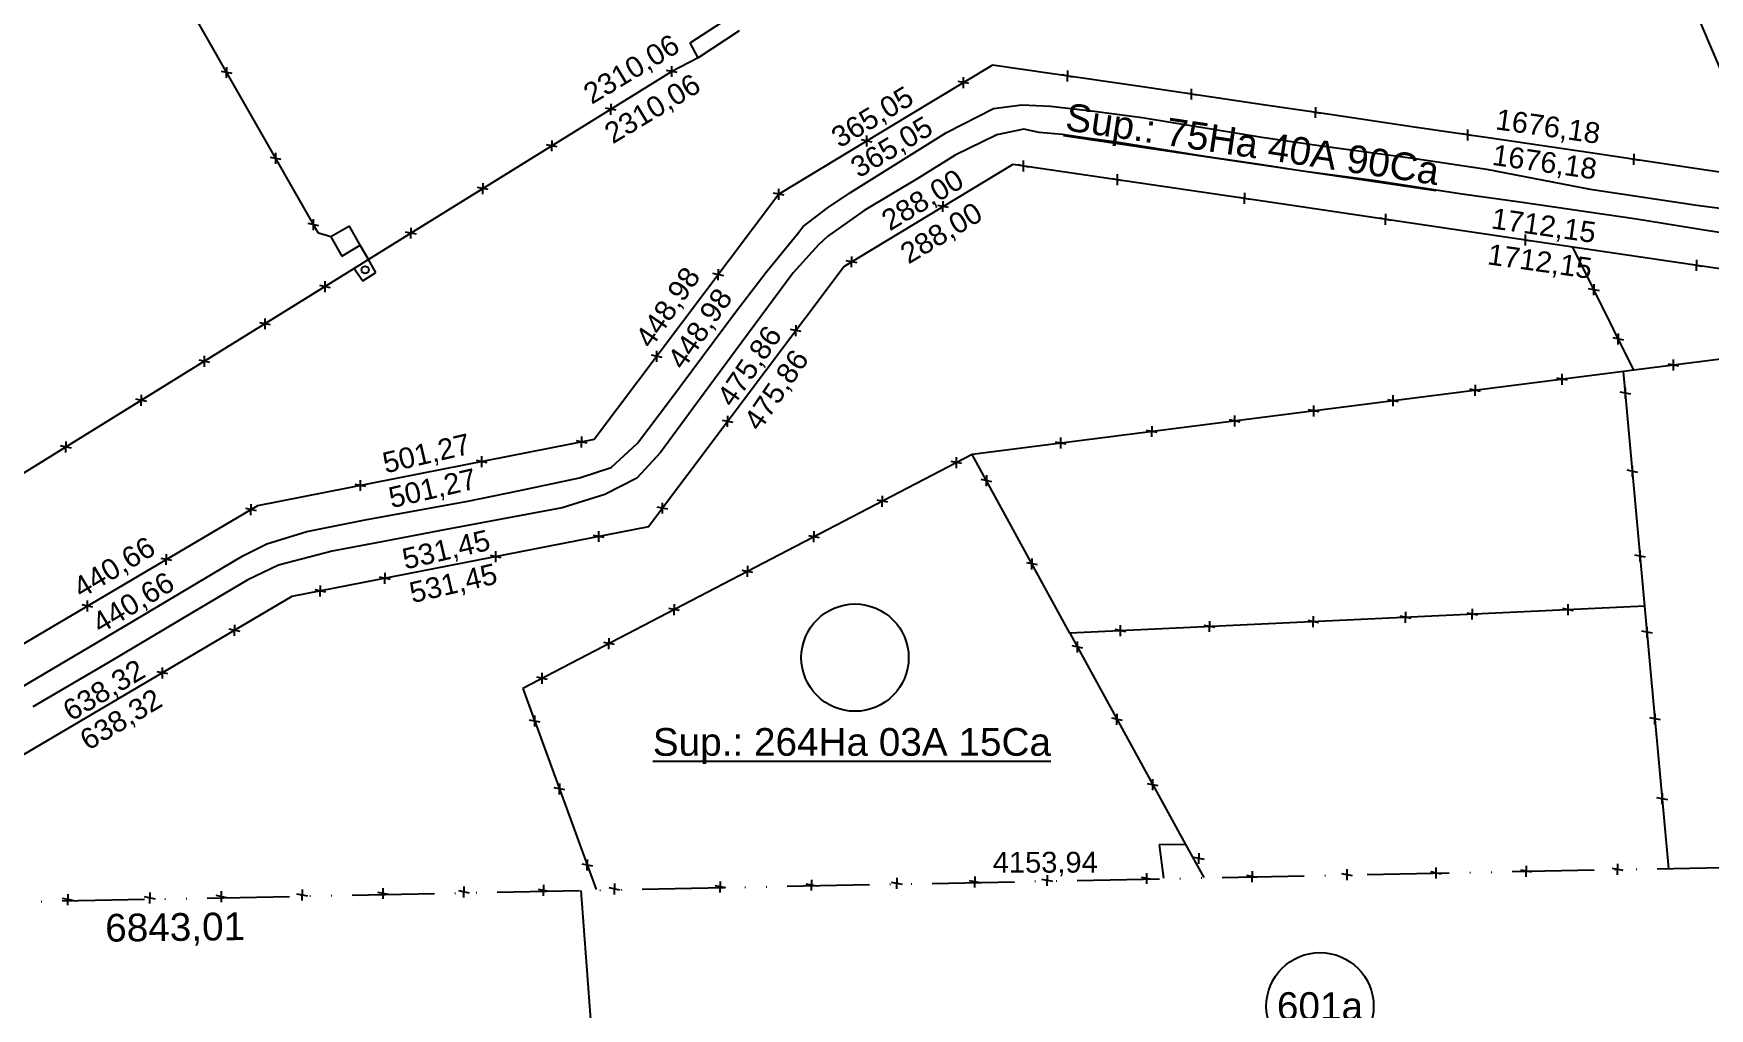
# Model space of a CAD drawing. Header units: feet. Extents: x 1554 to 7460, y 4629 to 11811.
# Drawn here: x 4014.9 to 4259.9, y 4797.4 to 4939.9 of the extents above; entities that cross this region are included whole.
import ezdxf

# ---------------------------------------------------------------- set-up
doc = ezdxf.new("R2010")
doc.units = ezdxf.units.FT
doc.header["$MEASUREMENT"] = 0
doc.linetypes.add('ACAD_ISO12W100', pattern=[21, 12, -3, 0, -3, 0, -3])
doc.layers.get('0').update_dxf_attribs({"linetype": 'CONTINUOUS'})
for name, color, linetype in [('Alambrado', 1, 'CONTINUOUS'), ('Canal', 2, 'CONTINUOUS'), ('MEDICION', 2, 'CONTINUOUS'), ('Seccion', 6, 'ACAD_ISO12W100'), ('Subdivision', 5, 'CONTINUOUS'), ('Tanques', 140, 'CONTINUOUS')]:
    doc.layers.add(name, color=color, linetype=linetype)
doc.styles.add('ARIAL', font='arial.ttf')

msp = doc.modelspace()

# ---------------------------------------------------------------- linework, layer by layer
at = {"color": 1}
for p, q in [((4043.913, 4934.083, -0.008), (4042.343, 4934.392, -0.008)), ((4043.114, 4933.438, -0.008), (4043.141, 4935.037, -0.008)), ((4108.982, 4934.228, -0.224), (4107.412, 4934.537, -0.224)), ((4108.183, 4933.583, -0.224), (4108.21, 4935.182, -0.224)), ((4166.03, 4932.927, -0.389), (4166.057, 4934.527, -0.389)), ((4151.619, 4932.612, -0.376), (4150.049, 4932.921, -0.376)), ((4150.821, 4931.967, -0.376), (4150.847, 4933.567, -0.376)), ((4166.829, 4933.573, -0.389), (4165.259, 4933.882, -0.389)), ((4184.152, 4930.271, -0.395), (4184.179, 4931.871, -0.395)), ((4099.279, 4928.064, -0.224), (4099.306, 4929.664, -0.224)), ((4184.95, 4930.917, -0.395), (4183.38, 4931.226, -0.395)), ((4100.077, 4928.71, -0.224), (4098.508, 4929.019, -0.224)), ((4203.083, 4928.235, -0.396), (4201.513, 4928.544, -0.396)), ((4202.284, 4927.59, -0.396), (4202.311, 4929.189, -0.396)), ((4137.491, 4924.075, -0.35), (4135.921, 4924.384, -0.35)), ((4136.692, 4923.43, -0.35), (4136.719, 4925.03, -0.35)), ((4225.331, 4924.963, -0.381), (4223.761, 4925.272, -0.381)), ((4224.533, 4924.317, -0.381), (4224.56, 4925.917, -0.381)), ((4050.284, 4920.875, -0.008), (4050.31, 4922.475, -0.008)), ((4091.448, 4923.362, -0.224), (4089.878, 4923.671, -0.224)), ((4090.65, 4922.716, -0.224), (4090.677, 4924.316, -0.224)), ((4248.824, 4920.73, -0.311), (4248.851, 4922.33, -0.311)), ((4051.082, 4921.52, -0.008), (4049.512, 4921.829, -0.008)), ((4160.376, 4920.42, -0.384), (4158.806, 4920.729, -0.384)), ((4159.578, 4919.774, -0.384), (4159.605, 4921.374, -0.384)), ((4249.622, 4921.376, -0.311), (4248.053, 4921.685, -0.311)), ((4081.362, 4917.111, -0.224), (4079.793, 4917.42, -0.224)), ((4080.564, 4916.465, -0.224), (4080.591, 4918.065, -0.224)), ((4123.827, 4915.642, -0.328), (4123.854, 4917.242, -0.328)), ((4174.119, 4918.405, -0.389), (4172.549, 4918.714, -0.389)), ((4173.32, 4917.759, -0.389), (4173.347, 4919.359, -0.389)), ((4124.626, 4916.287, -0.328), (4123.056, 4916.596, -0.328)), ((4148.628, 4914.491, -0.361), (4147.058, 4914.8, -0.361)), ((4147.829, 4913.846, -0.361), (4147.856, 4915.446, -0.361)), ((4192.722, 4915.677, -0.397), (4191.152, 4915.986, -0.397)), ((4191.924, 4915.032, -0.397), (4191.951, 4916.631, -0.397)), ((4056.603, 4911.845, -0.008), (4055.033, 4912.154, -0.008)), ((4055.805, 4911.2, -0.008), (4055.832, 4912.8, -0.008)), ((4213.32, 4912.622, -0.367), (4211.75, 4912.931, -0.367)), ((4212.522, 4911.976, -0.367), (4212.549, 4913.576, -0.367)), ((4070.845, 4910.592, -0.224), (4069.275, 4910.901, -0.224)), ((4070.046, 4909.947, -0.224), (4070.073, 4911.547, -0.224)), ((4233.768, 4909.583, -0.33), (4232.199, 4909.892, -0.33)), ((4232.97, 4908.937, -0.33), (4232.997, 4910.537, -0.33)), ((4134.469, 4905.758, -0.331), (4134.496, 4907.358, -0.331)), ((4115.769, 4904.526, -0.31), (4114.199, 4904.835, -0.31)), ((4114.97, 4903.88, -0.31), (4114.997, 4905.48, -0.31)), ((4135.267, 4906.404, -0.331), (4133.697, 4906.713, -0.331)), ((4258.779, 4905.881, -0.317), (4257.209, 4906.19, -0.317)), ((4257.98, 4905.236, -0.317), (4258.007, 4906.835, -0.317)), ((4058.293, 4902.772, -0.224), (4056.723, 4903.081, -0.224)), ((4057.495, 4902.126, -0.224), (4057.521, 4903.726, -0.224)), ((4243.776, 4902.316, -0.064), (4242.206, 4902.625, -0.064)), ((4242.978, 4901.671, -0.064), (4243.004, 4903.271, -0.064)), ((4049.521, 4897.346, -0.224), (4047.951, 4897.655, -0.224)), ((4048.723, 4896.701, -0.224), (4048.749, 4898.301, -0.224)), ((4127.119, 4896.356, -0.324), (4125.549, 4896.665, -0.324)), ((4126.321, 4895.711, -0.324), (4126.347, 4897.31, -0.324)), ((4247.343, 4895.118, -0.064), (4245.773, 4895.427, -0.064)), ((4246.545, 4894.473, -0.064), (4246.571, 4896.073, -0.064)), ((4039.858, 4891.218, -0.224), (4039.885, 4892.818, -0.224)), ((4106.783, 4892.592, -0.322), (4105.213, 4892.901, -0.322)), ((4105.985, 4891.947, -0.322), (4106.011, 4893.547, -0.322)), ((4040.656, 4891.863, -0.224), (4039.086, 4892.172, -0.224)), ((4238.329, 4888.594, 0.089), (4238.355, 4890.194, 0.089)), ((4255.394, 4891.315, 0.089), (4253.824, 4891.624, 0.089)), ((4254.596, 4890.67, 0.089), (4254.622, 4892.27, 0.089)), ((4226.425, 4887.622, 0.089), (4224.855, 4887.931, 0.089)), ((4225.626, 4886.977, 0.089), (4225.653, 4888.576, 0.089)), ((4239.127, 4889.24, 0.089), (4237.557, 4889.549, 0.089)), ((4247.588, 4886.568, 0.114), (4247.615, 4888.167, 0.114)), ((4031.429, 4886.156, -0.224), (4029.859, 4886.465, -0.224)), ((4030.63, 4885.51, -0.224), (4030.657, 4887.11, -0.224)), ((4202.036, 4883.972, 0.089), (4202.063, 4885.572, 0.089)), ((4214.418, 4886.093, 0.089), (4212.848, 4886.402, 0.089)), ((4213.62, 4885.448, 0.089), (4213.647, 4887.047, 0.089)), ((4248.386, 4887.213, 0.114), (4246.816, 4887.522, 0.114)), ((4117.147, 4883.081, -0.318), (4115.578, 4883.39, -0.318)), ((4116.349, 4882.436, -0.318), (4116.376, 4884.035, -0.318)), ((4191.277, 4883.146, 0.089), (4189.707, 4883.455, 0.089)), ((4190.479, 4882.5, 0.089), (4190.506, 4884.1, 0.089)), ((4202.834, 4884.618, 0.089), (4201.264, 4884.927, 0.089)), ((4019.612, 4878.695, -0.224), (4019.639, 4880.295, -0.224)), ((4095.804, 4880.065, -0.345), (4094.234, 4880.374, -0.345)), ((4095.005, 4879.419, -0.345), (4095.032, 4881.019, -0.345)), ((4165.037, 4879.26, 0.089), (4165.064, 4880.86, 0.089)), ((4179.161, 4881.603, 0.089), (4177.592, 4881.912, 0.089)), ((4178.363, 4880.957, 0.089), (4178.39, 4882.557, 0.089)), ((4020.411, 4879.341, -0.224), (4018.841, 4879.65, -0.224)), ((4080.407, 4876.554, -0.347), (4080.434, 4878.153, -0.347)), ((4149.799, 4876.418, 0.089), (4149.825, 4878.018, 0.089)), ((4165.836, 4879.905, 0.089), (4164.266, 4880.214, 0.089)), ((4081.206, 4877.199, -0.347), (4079.636, 4877.508, -0.347)), ((4150.597, 4877.063, 0.089), (4149.027, 4877.372, 0.089)), ((4154.192, 4873.765, 0.073), (4154.219, 4875.365, 0.073)), ((4249.418, 4875.784, 0.114), (4247.848, 4876.093, 0.114)), ((4248.62, 4875.139, 0.114), (4248.647, 4876.738, 0.114)), ((4063.467, 4873.713, -0.345), (4061.897, 4874.022, -0.345)), ((4062.669, 4873.067, -0.345), (4062.696, 4874.667, -0.345)), ((4154.99, 4874.411, 0.073), (4153.42, 4874.72, 0.073)), ((4047.465, 4870.186, -0.343), (4045.895, 4870.495, -0.343)), ((4046.667, 4869.541, -0.343), (4046.693, 4871.141, -0.343)), ((4107.622, 4870.399, -0.312), (4106.052, 4870.708, -0.312)), ((4106.823, 4869.754, -0.312), (4106.85, 4871.353, -0.312)), ((4139.754, 4871.417, 0.089), (4138.185, 4871.726, 0.089)), ((4138.956, 4870.771, 0.089), (4138.983, 4872.371, 0.089)), ((4098.301, 4866.262, -0.317), (4096.731, 4866.571, -0.317)), ((4097.503, 4865.617, -0.317), (4097.529, 4867.216, -0.317)), ((4129.768, 4866.216, 0.089), (4128.198, 4866.525, 0.089)), ((4128.97, 4865.57, 0.089), (4128.996, 4867.17, 0.089)), ((4035.093, 4862.899, -0.341), (4033.523, 4863.208, -0.341)), ((4034.295, 4862.254, -0.341), (4034.322, 4863.853, -0.341)), ((4083.253, 4863.315, -0.33), (4081.683, 4863.624, -0.33)), ((4082.454, 4862.67, -0.33), (4082.481, 4864.27, -0.33)), ((4160.84, 4861.607, 0.073), (4160.867, 4863.207, 0.073)), ((4250.537, 4863.397, 0.114), (4248.967, 4863.706, 0.114)), ((4249.738, 4862.752, 0.114), (4249.765, 4864.352, 0.114)), ((4066.253, 4859.497, -0.343), (4066.279, 4861.097, -0.343)), ((4120.053, 4861.156, 0.089), (4118.483, 4861.465, 0.089)), ((4119.255, 4860.511, 0.089), (4119.281, 4862.111, 0.089)), ((4161.638, 4862.253, 0.073), (4160.069, 4862.562, 0.073)), ((4057.605, 4858.293, -0.35), (4056.035, 4858.602, -0.35)), ((4056.807, 4857.648, -0.35), (4056.833, 4859.247, -0.35)), ((4067.051, 4860.143, -0.343), (4065.481, 4860.452, -0.343)), ((4023.56, 4856.105, -0.339), (4021.99, 4856.414, -0.339)), ((4022.761, 4855.46, -0.339), (4022.788, 4857.06, -0.339)), ((4109.333, 4855.573, 0.089), (4107.763, 4855.882, 0.089)), ((4108.534, 4854.928, 0.089), (4108.561, 4856.527, 0.089)), ((4225.202, 4854.258, 0.073), (4225.228, 4855.858, 0.073)), ((4240, 4855.559, 0.073), (4238.43, 4855.868, 0.073)), ((4239.202, 4854.914, 0.073), (4239.229, 4856.513, 0.073)), ((4044.269, 4851.9, -0.354), (4044.295, 4853.5, -0.354)), ((4173.766, 4851.849, 0.073), (4173.793, 4853.448, 0.073)), ((4187.6, 4853.105, 0.073), (4186.03, 4853.414, 0.073)), ((4186.802, 4852.459, 0.073), (4186.828, 4854.059, 0.073)), ((4202.759, 4853.815, 0.073), (4201.189, 4854.124, 0.073)), ((4201.961, 4853.169, 0.073), (4201.988, 4854.769, 0.073)), ((4216.249, 4854.447, 0.073), (4214.679, 4854.756, 0.073)), ((4215.45, 4853.801, 0.073), (4215.477, 4855.401, 0.073)), ((4226, 4854.903, 0.073), (4224.43, 4855.212, 0.073)), ((4045.067, 4852.546, -0.354), (4043.497, 4852.855, -0.354)), ((4099.799, 4850.608, 0.089), (4098.229, 4850.917, 0.089)), ((4099.001, 4849.962, 0.089), (4099.027, 4851.562, 0.089)), ((4167.482, 4849.463, 0.08), (4167.508, 4851.063, 0.08)), ((4174.564, 4852.494, 0.073), (4172.994, 4852.803, 0.073)), ((4251.546, 4852.268, 0.114), (4249.976, 4852.577, 0.114)), ((4250.747, 4851.623, 0.114), (4250.774, 4853.223, 0.114)), ((4168.28, 4850.109, 0.08), (4166.71, 4850.418, 0.08)), ((4034.513, 4846.325, -0.353), (4032.943, 4846.634, -0.353)), ((4033.715, 4845.68, -0.353), (4033.741, 4847.279, -0.353)), ((4089.234, 4844.876, 0.089), (4089.26, 4846.476, 0.089)), ((4090.032, 4845.521, 0.089), (4088.462, 4845.83, 0.089)), ((4088.96, 4839.279, 0.089), (4087.39, 4839.588, 0.089)), ((4088.162, 4838.633, 0.089), (4088.188, 4840.233, 0.089)), ((4174.062, 4839.541, 0.08), (4172.492, 4839.85, 0.08)), ((4173.264, 4838.896, 0.08), (4173.291, 4840.495, 0.08)), ((4252.704, 4839.598, 0.114), (4251.134, 4839.907, 0.114)), ((4251.906, 4838.952, 0.114), (4251.932, 4840.552, 0.114)), ((4092.573, 4829.366, 0.089), (4091.003, 4829.675, 0.089)), ((4091.775, 4828.721, 0.089), (4091.802, 4830.32, 0.089)), ((4179.298, 4829.973, 0.08), (4177.728, 4830.282, 0.08)), ((4178.5, 4829.327, 0.08), (4178.526, 4830.927, 0.08)), ((4252.973, 4827.275, 0.114), (4253, 4828.875, 0.114)), ((4253.771, 4827.921, 0.114), (4252.201, 4828.23, 0.114)), ((4095.835, 4817.583, 0.089), (4095.862, 4819.183, 0.089)), ((4186.049, 4819.188, 0.08), (4184.479, 4819.497, 0.08)), ((4185.25, 4818.543, 0.08), (4185.277, 4820.143, 0.08)), ((4096.633, 4818.228, 0.089), (4095.063, 4818.537, 0.089)), ((4152.499, 4815.125, -0.031), (4152.526, 4816.724, -0.031)), ((4163.071, 4815.334, -0.031), (4163.098, 4816.933, -0.031)), ((4178.41, 4816.266, -0.031), (4176.84, 4816.575, -0.031)), ((4177.612, 4815.621, -0.031), (4177.638, 4817.221, -0.031)), ((4193.825, 4816.545, -0.031), (4192.255, 4816.854, -0.031)), ((4193.027, 4815.9, -0.031), (4193.054, 4817.5, -0.031)), ((4207.7, 4816.817, -0.031), (4206.13, 4817.126, -0.031)), ((4206.902, 4816.171, -0.031), (4206.928, 4817.771, -0.031)), ((4220.712, 4817.071, -0.031), (4219.142, 4817.38, -0.031)), ((4219.914, 4816.426, -0.031), (4219.941, 4818.026, -0.031)), ((4233.885, 4817.329, -0.031), (4232.316, 4817.638, -0.031)), ((4233.087, 4816.684, -0.031), (4233.114, 4818.284, -0.031)), ((4247.245, 4817.591, -0.031), (4245.675, 4817.9, -0.031)), ((4246.446, 4816.945, -0.031), (4246.473, 4818.545, -0.031)), ((4019.902, 4812.539, -0.031), (4019.929, 4814.138, -0.031)), ((4031.894, 4812.77, -0.031), (4031.92, 4814.37, -0.031)), ((4042.345, 4812.972, -0.031), (4042.371, 4814.572, -0.031)), ((4054.961, 4813.846, -0.031), (4053.391, 4814.155, -0.031)), ((4054.162, 4813.201, -0.031), (4054.189, 4814.8, -0.031)), ((4066.787, 4814.074, -0.031), (4065.217, 4814.383, -0.031)), ((4065.989, 4813.429, -0.031), (4066.015, 4815.029, -0.031)), ((4078.605, 4814.303, -0.031), (4077.035, 4814.612, -0.031)), ((4077.806, 4813.657, -0.031), (4077.833, 4815.257, -0.031)), ((4090.251, 4814.528, -0.031), (4088.681, 4814.837, -0.031)), ((4089.453, 4813.882, -0.031), (4089.479, 4815.482, -0.031)), ((4100.614, 4814.729, -0.031), (4099.044, 4815.038, -0.031)), ((4099.816, 4814.084, -0.031), (4099.842, 4815.684, -0.031)), ((4116.078, 4815.035, -0.031), (4114.508, 4815.344, -0.031)), ((4115.28, 4814.389, -0.031), (4115.306, 4815.989, -0.031)), ((4129.407, 4815.298, -0.031), (4127.837, 4815.607, -0.031)), ((4128.608, 4814.653, -0.031), (4128.635, 4816.252, -0.031)), ((4141.891, 4815.545, -0.031), (4140.321, 4815.854, -0.031)), ((4141.093, 4814.899, -0.031), (4141.119, 4816.499, -0.031)), ((4153.297, 4815.77, -0.031), (4151.728, 4816.079, -0.031)), ((4163.869, 4815.979, -0.031), (4162.299, 4816.288, -0.031)), ((4020.7, 4813.184, -0.031), (4019.13, 4813.493, -0.031)), ((4032.692, 4813.416, -0.031), (4031.122, 4813.725, -0.031)), ((4043.143, 4813.618, -0.031), (4041.573, 4813.927, -0.031))]:
    msp.add_line(p, q, dxfattribs=at)
at = {"color": 3}
for centre in [(4134.963, 4848.703, -99.861), (4202.937, 4797.75, -99.861)]:
    msp.add_circle(centre, 7.845, dxfattribs=at)
at = {"layer": 'Alambrado'}
for p, q in [((4056.529, 4910.754, -0.008), (4002.147, 5006.048, -0.008)), ((4110.887, 4938.559, -0.008), (4116.442, 4942.199, -0.008)), ((4268.334, 4918.661, 0.217), (4257.59, 4943.855, 0.217)), ((4112.029, 4936.397, -0.008), (4110.887, 4938.559, -0.008)), ((4058.359, 4910.199, -0.008), (4056.529, 4910.754, -0.008)), ((4061.065, 4911.751, -0.008), (4058.359, 4910.199, -0.008)), ((4058.359, 4910.199, -0.008), (4059.976, 4907.392, -0.008)), ((4062.63, 4908.992, -0.008), (4061.065, 4911.751, -0.008)), ((4059.976, 4907.392, -0.008), (4062.63, 4908.992, -0.008)), ((4063.839, 4906.891, -0.008), (4062.63, 4908.992, -0.008)), ((4248.804, 4890.74, -0.064), (4239.899, 4908.709, -0.064)), ((4061.767, 4905.561, -0.008), (4063.008, 4903.776, -0.008)), ((4063.008, 4903.776, -0.008), (4064.903, 4904.98, -0.008)), ((4064.903, 4904.98, -0.008), (4063.839, 4906.891, -0.008)), ((4278.647, 4894.492, 0.089), (4248.804, 4890.74, 0.089)), ((4247.315, 4890.537, 0.089), (4152.102, 4878.411, 0.089)), ((4248.804, 4890.74, 0.089), (4247.315, 4890.537, 0.089)), ((4250.412, 4856.238, 0.114), (4247.315, 4890.537, 0.114)), ((4152.102, 4878.411, 0.089), (4086.434, 4844.21, 0.089)), ((4166.379, 4852.302, 0.073), (4152.102, 4878.411, 0.073)), ((4250.412, 4856.238, 0.073), (4166.379, 4852.302, 0.073)), ((4253.917, 4817.891, 0.114), (4250.412, 4856.238, 0.114)), ((4166.379, 4852.302, 0.08), (4183.283, 4821.409, 0.08)), ((4086.434, 4844.21, 0.089), (4097.143, 4814.831, 0.089)), ((4183.283, 4821.409, 0.093), (4179.447, 4821.366, 0.093)), ((4179.447, 4821.366, 0.093), (4180.08, 4816.469, 0.093)), ((4183.283, 4821.409, 0.08), (4185.938, 4816.561, 0.08))]:
    msp.add_line(p, q, dxfattribs=at)
at = {"layer": 'Canal'}
for p, q in [((4155.195, 4928.949, -0.153), (4159.362, 4929.501, -0.147)), ((4159.362, 4929.501, -0.147), (4163.539, 4929.31, -0.154)), ((4163.539, 4929.31, -0.154), (4169.912, 4928.593, -0.154)), ((4148.324, 4925.474, -0.128), (4155.195, 4928.949, -0.153)), ((4169.912, 4928.593, -0.154), (4176.936, 4927.674, -0.154)), ((4176.936, 4927.674, -0.154), (4194.45, 4924.78, -0.149)), ((4134.329, 4916.69, -0.096), (4148.324, 4925.474, -0.128)), ((4155.708, 4925.099, -0.174), (4149.6, 4922.17, -0.183)), ((4159.634, 4925.928, -0.195), (4155.708, 4925.099, -0.174)), ((4161.889, 4925.486, -0.173), (4159.634, 4925.928, -0.195)), ((4165.266, 4925.157, -0.171), (4161.889, 4925.486, -0.173)), ((4169.181, 4924.6, -0.172), (4165.266, 4925.157, -0.171)), ((4173.182, 4924.049, -0.169), (4169.181, 4924.6, -0.172)), ((4194.45, 4924.78, -0.149), (4202.843, 4923.583, -0.157)), ((4149.6, 4922.17, -0.183), (4144.277, 4918.83, -0.133)), ((4186.085, 4921.974, -0.17), (4173.182, 4924.049, -0.169)), ((4193.818, 4920.844, -0.172), (4186.085, 4921.974, -0.17)), ((4202.843, 4923.583, -0.157), (4216.843, 4921.655, -0.126)), ((4200.398, 4919.81, -0.185), (4193.818, 4920.844, -0.172)), ((4210.712, 4918.43, -0.184), (4200.398, 4919.81, -0.185)), ((4216.843, 4921.655, -0.126), (4227.278, 4920.101, -0.128)), ((4227.278, 4920.101, -0.128), (4242.415, 4917.173, -0.132)), ((4144.277, 4918.83, -0.133), (4136.288, 4914.062, -0.134)), ((4223.702, 4916.448, -0.181), (4210.712, 4918.43, -0.184)), ((4242.415, 4917.173, -0.132), (4258.021, 4914.866, -0.058)), ((4130.92, 4914.389, -0.131), (4134.329, 4916.69, -0.096)), ((4232.171, 4915.273, -0.154), (4223.702, 4916.448, -0.181)), ((4249.212, 4912.818, -0.154), (4232.171, 4915.273, -0.154)), ((4258.021, 4914.866, -0.058), (4262.883, 4914.195, -0.053)), ((4127.407, 4911.717, -0.115), (4130.92, 4914.389, -0.131)), ((4136.288, 4914.062, -0.134), (4130.99, 4910.298, -0.139)), ((4258.788, 4911.25, -0.119), (4249.212, 4912.818, -0.154)), ((4122.005, 4905.062, -0.093), (4126.55, 4910.676, -0.114)), ((4126.55, 4910.676, -0.114), (4127.407, 4911.717, -0.115)), ((4130.99, 4910.298, -0.139), (4129.626, 4909.023, -0.121)), ((4267.776, 4909.861, -0.094), (4258.788, 4911.25, -0.119)), ((4129.626, 4909.023, -0.121), (4125.91, 4904.948, -0.121)), ((4117.521, 4899.224, -0.084), (4122.005, 4905.062, -0.093)), ((4125.91, 4904.948, -0.121), (4119.246, 4895.925, -0.102)), ((4107.862, 4886.254, -0.103), (4117.521, 4899.224, -0.084)), ((4119.246, 4895.925, -0.102), (4111.279, 4885.141, -0.123)), ((4103.194, 4880.073, -0.116), (4107.862, 4886.254, -0.103)), ((4111.279, 4885.141, -0.123), (4106.52, 4878.699, -0.133)), ((4099.33, 4876.494, -0.118), (4103.194, 4880.073, -0.116)), ((4106.52, 4878.699, -0.133), (4103.056, 4874.916, -0.143)), ((4094.693, 4874.973, -0.124), (4099.33, 4876.494, -0.118)), ((4078.356, 4871.593, -0.123), (4085.737, 4873.082, -0.118)), ((4085.737, 4873.082, -0.118), (4094.693, 4874.973, -0.124)), ((4103.056, 4874.916, -0.143), (4098.4, 4872.527, -0.136)), ((4063.615, 4868.91, -0.145), (4078.356, 4871.593, -0.123)), ((4092.142, 4870.611, -0.133), (4074.438, 4867.277, -0.134)), ((4098.4, 4872.527, -0.136), (4092.142, 4870.611, -0.133)), ((4054.82, 4867.12, -0.142), (4063.615, 4868.91, -0.145)), ((4048.998, 4865.321, -0.14), (4054.82, 4867.12, -0.142)), ((4065.807, 4865.615, -0.142), (4058.52, 4864.248, -0.138)), ((4074.438, 4867.277, -0.134), (4065.807, 4865.615, -0.142)), ((4042.86, 4862.014, -0.141), (4045.499, 4863.606, -0.129)), ((4045.499, 4863.606, -0.129), (4048.998, 4865.321, -0.14)), ((4058.52, 4864.248, -0.138), (4050.713, 4862.209, -0.141)), ((4036.227, 4858.092, -0.144), (4042.86, 4862.014, -0.141)), ((4050.713, 4862.209, -0.141), (4046.194, 4860.064, -0.145)), ((4046.194, 4860.064, -0.145), (4038.233, 4855.373, -0.148)), ((4029.369, 4853.985, -0.135), (4036.227, 4858.092, -0.144)), ((4023.04, 4850.257, -0.135), (4029.369, 4853.985, -0.135)), ((4038.233, 4855.373, -0.148), (4025.95, 4848.041, -0.147)), ((4009.87, 4842.509, -0.137), (4023.04, 4850.257, -0.135)), ((4025.95, 4848.041, -0.147), (4014.779, 4841.496, -0.148))]:
    msp.add_line(p, q, dxfattribs=at)
at = {"layer": 'Seccion'}
msp.add_line((4327.825, 4819.341, -0.128), (3622.025, 4805.043, -0.027), dxfattribs=at)
at = {"layer": 'Subdivision', "color": 3}
for p, q in [((4118.039, 4940.327, -0.224), (4112.029, 4936.397, -0.224)), ((4108.197, 4934.383, -0.224), (4063.839, 4906.891, -0.224)), ((4112.029, 4936.397, -0.224), (4108.197, 4934.383, -0.224)), ((4155.08, 4935.329, -0.383), (4142.926, 4927.996, -0.361)), ((4177.007, 4932.126, -0.394), (4155.08, 4935.329, -0.383)), ((4194.629, 4929.529, -0.396), (4177.007, 4932.126, -0.394)), ((4203.741, 4928.175, -0.396), (4194.629, 4929.529, -0.396)), ((4142.926, 4927.996, -0.361), (4123.841, 4916.442, -0.328)), ((4217.053, 4926.217, -0.392), (4203.741, 4928.175, -0.396)), ((4227.881, 4924.628, -0.376), (4217.053, 4926.217, -0.392)), ((4242.478, 4922.476, -0.341), (4227.881, 4924.628, -0.376)), ((4259.043, 4920.013, -0.263), (4242.478, 4922.476, -0.341)), ((4158.017, 4920.805, -0.384), (4133.38, 4905.891, -0.328)), ((4194.907, 4915.396, -0.398), (4158.017, 4920.805, -0.384)), ((4268.334, 4918.661, -0.275), (4259.043, 4920.013, -0.263)), ((4123.841, 4916.442, -0.328), (4112.879, 4901.886, -0.306)), ((4239.899, 4908.709, -0.318), (4194.907, 4915.396, -0.398)), ((4309.484, 4898.427, -0.315), (4239.899, 4908.709, -0.318)), ((4061.767, 4905.561, -0.224), (3999.52, 4867.059, -0.224)), ((4063.839, 4906.891, -0.224), (4061.767, 4905.561, -0.224)), ((4133.38, 4905.891, -0.328), (4104.801, 4867.843, -0.311)), ((4112.879, 4901.886, -0.306), (4096.833, 4880.576, -0.344)), ((4096.833, 4880.576, -0.344), (4074.592, 4876.209, -0.347)), ((4074.592, 4876.209, -0.347), (4047.646, 4870.91, -0.343)), ((4047.646, 4870.91, -0.343), (4009.678, 4848.545, -0.337)), ((4104.801, 4867.843, -0.311), (4052.647, 4857.63, -0.354)), ((4052.647, 4857.63, -0.354), (3997.656, 4825.218, -0.352))]:
    msp.add_line(p, q, dxfattribs=at)
at = {"layer": 'Subdivision', "color": 2}
msp.add_line((4094.872, 4814.657, -0.128), (4096.998, 4786.599, -49.994), dxfattribs=at)
at = {"layer": 'Tanques'}
msp.add_circle((4063.37, 4905.384, 0.123), 0.537, dxfattribs=at)

# ---------------------------------------------------------------- texts
at = {"color": 3, "style": 'ARIAL'}
msp.add_text('%%USup.: 75Ha 40A 90Ca', height=4.05143, rotation=351.60616, dxfattribs=at).set_placement((4165.547, 4925.814, -99.861))
msp.add_text('%%USup.: 264Ha 03A 15Ca', height=4.05143, dxfattribs=at).set_placement((4105.413, 4834.36, -99.861))
at = {"layer": 'MEDICION', "color": 2, "char_height": 3.0386, "width": 7.97874, "attachment_point": 1, "style": 'ARIAL'}
for s, insert, rotation in [('2310,06', (4094.904, 4932.104, -99.861), 31.08495), ('2310,06', (4097.981, 4926.32, -99.861), 31.08495), ('365,05', (4131.142, 4925.722, -0.118), 31.08495), ('365,05', (4133.958, 4921.333, -0.118), 31.08495), ('1676,18', (4228.905, 4928.952, -100.148), 351.942), ('1676,18', (4228.399, 4923.754, -100.148), 351.942), ('288,00', (4138.486, 4913.591, -0.118), 31.08495), ('288,00', (4141.216, 4908.751, -0.118), 31.08495), ('1712,15', (4228.271, 4914.464, -100.148), 351.942), ('1712,15', (4227.708, 4909.223, -100.148), 351.942), ('448,98', (4102.651, 4895.445, -0.118), 55.51431), ('448,98', (4107.351, 4892.331, -0.118), 55.51431), ('475,86', (4114.572, 4886.856, -0.118), 55.51431), ('475,86', (4118.502, 4883.365, -0.118), 55.51431), ('501,27', (4065.643, 4878.589, -0.118), 13.05022), ('501,27', (4066.527, 4873.5, -0.118), 13.05022), ('440,66', (4020.301, 4859.895, -0.118), 31.08495), ('531,45', (4068.525, 4864.539, -0.118), 13.05022), ('440,66', (4023.087, 4854.734, -0.118), 31.08495), ('531,45', (4069.567, 4859.614, -0.118), 13.05022), ('638,32', (4018.814, 4841.929, -0.118), 31.08495), ('638,32', (4021.298, 4837.651, -0.118), 31.08495), ('4153,94', (4155.109, 4820.31, 0.08), 0.04985)]:
    msp.add_mtext(s, dxfattribs=dict(at, insert=insert, rotation=rotation))
at = {"layer": 'MEDICION', "color": 3, "insert": (4025.332, 4811.235, -0.031), "char_height": 4.0514, "width": 7.97874, "attachment_point": 1, "rotation": 0.68165, "style": 'ARIAL'}
msp.add_mtext('6843,01', dxfattribs=at)
at = {"layer": 'MEDICION', "color": 3, "insert": (4202.937, 4797.75, -99.861), "char_height": 4.0514, "width": 7.97874, "attachment_point": 5, "style": 'ARIAL'}
msp.add_mtext('601a', dxfattribs=at)

doc.saveas('drawing.dxf')
